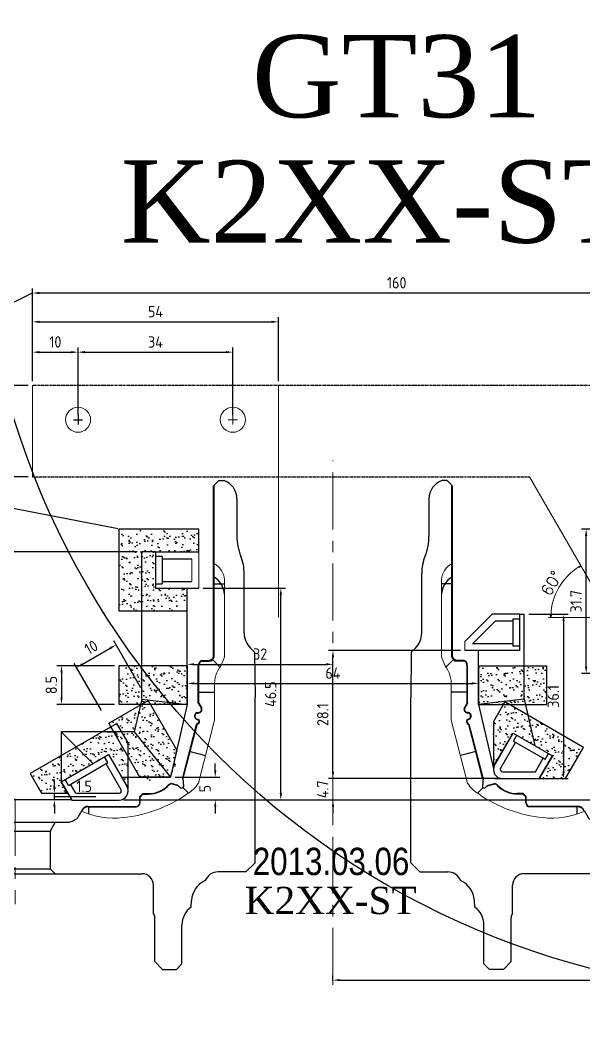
# Model space of a CAD drawing. Header units: inches. Extents: x 0 to 3212, y -602 to 1112.
# Drawn here: x 1001.7 to 1125.6, y 736.9 to 956.9 of the extents above; entities that cross this region are included whole.
import ezdxf
from ezdxf import colors
from ezdxf.entities.mleader import LeaderData, LeaderLine
from ezdxf.math import Vec2, Vec3

# ---------------------------------------------------------------- set-up
doc = ezdxf.new("R2010")
doc.units = ezdxf.units.IN
doc.linetypes.add('CENTER', pattern=[2, 1.25, -0.25, 0.25, -0.25])
doc.linetypes.add('PHANTOM2', pattern=[1.25, 0.625, -0.125, 0.125, -0.125, 0.125, -0.125])
doc.layers.add('03_Center', color=1, linetype='CENTER', lineweight=13)
for name, color, linetype in [('______', 7, 'Continuous'), ('도면 표제', 7, 'Continuous'), ('치수선', 3, 'Continuous')]:
    doc.layers.add(name, color=color, linetype=linetype)
doc.styles.add('ISOCP', font='isocp.shx')
doc.styles.add('ROMANS', font='ROMANS.shx')
doc.styles.get("Standard").update_dxf_attribs({"font": 'arial.ttf'})
doc.dimstyles.new('ILJINGLOBAL', dxfattribs={"dimtxt": 2.5, "dimasz": 1.5, "dimexe": 1, "dimexo": 1, "dimgap": 1, "dimtad": 1, "dimtoh": 1, "dimzin": 9, "dimdsep": 46, "dimtxsty": 'ISOCP', "dimcen": 0, "dimclrd": 1, "dimclre": 1, "dimclrt": 2, "dimazin": 2, "dimtm": 1e-09, "dimtfac": 1, "dimtofl": 0, "dimtmove": 1, "dimatfit": 3, "dimfxl": 1, "dimtolj": 1, "dimtzin": 0, "dimarcsym": 0})
doc.dimstyles.new('표준', dxfattribs={"dimtxt": 2.5, "dimasz": 0.5, "dimexe": 0.5, "dimexo": 0.5, "dimtad": 1, "dimdsep": 46, "dimtxsty": 'ROMANS', "dimblk": 'OPEN30', "dimcen": 1, "dimclrd": 1, "dimclre": 1, "dimclrt": 1, "dimadec": 0, "dimazin": 0, "dimtfac": 0.7, "dimtmove": 0, "dimatfit": 3, "dimldrblk": 'OPEN30', "dimfxl": 1, "dimtolj": 1, "dimlwd": 13, "dimlwe": 13, "dimarcsym": 0})
pattern_1 = [(37.5, (-1637.6514, 2970.7066), (-0.0800016, 2.4470662), [0, -1.9304, 0, -2.159, 0, -2.06375]), (7.5, (-1637.6514, 2970.7066), (2.2476164, 3.5841255), [0, -1.0414, 0, -1.7399, 0, -0.66675]), (327.5, (-1639.2135, 2970.7066), (3.9549619, 0.0071859), [0, -0.635, 0, -2.286, 0, -2.9845]), (317.5, (-1639.2135, 2970.7066), (3.8177823, 1.1146466), [0, -0.3175, 0, -1.4986, 0, -1.7145])]
pattern_2 = [(37.5, (617.508, 2870.7096), (-0.0800016, 2.4470662), [0, -1.9304, 0, -2.159, 0, -2.06375]), (7.5, (617.508, 2870.7096), (2.2476164, 3.5841255), [0, -1.0414, 0, -1.7399, 0, -0.66675]), (327.5, (615.946, 2870.7096), (3.9549619, 0.007186), [0, -0.635, 0, -2.286, 0, -2.9845]), (317.5, (615.946, 2870.7096), (3.817782, 1.1146466), [0, -0.3175, 0, -1.4986, 0, -1.7145])]

# ---------------------------------------------------------------- blocks, each defined once
blk = doc.blocks.new('WORK')
at = {"lineweight": -3}
for p, q in [((128.14, 190.51), (129.26, 191.63)), ((129.26, 191.63), (130.45, 191.63)), ((179.47, 191.63), (178.28, 191.63)), ((180.49, 190.61), (179.47, 191.63)), ((128.24, 173.55), (128.24, 190.61)), ((180.49, 173.75), (180.49, 190.61)), ((133.26, 187.63), (133.26, 179.43)), ((175.46, 187.63), (175.46, 179.43)), ((128.24, 152.95), (128.24, 173.55)), ((180.49, 152.95), (180.49, 173.75)), ((134.86, 158.17), (134.86, 171.2)), ((173.86, 158.17), (173.86, 171.2)), ((136.25, 154.81), (137.15, 153.92)), ((172.47, 154.81), (171.58, 153.92)), ((125.36, 152.05), (127.14, 152.05)), ((125.38, 151.95), (127.14, 151.95)), ((137.15, 153.92), (137.25, 144.01)), ((171.58, 153.92), (171.47, 144.01)), ((183.37, 152.05), (181.59, 152.05)), ((183.34, 151.95), (181.59, 151.95)), ((124.87, 150.77), (124.97, 151.34)), ((124.87, 142.81), (124.87, 150.77)), ((183.85, 150.77), (183.75, 151.34)), ((183.85, 142.81), (183.85, 150.77)), ((137.25, 107.68), (137.25, 144.01)), ((171.47, 107.68), (171.47, 144.01)), ((124.87, 142.81), (125.47, 141.76)), ((183.85, 142.81), (183.25, 141.76)), ((124.11, 139.76), (124.11, 140.08)), ((124.42, 139.3), (124.74, 139.17)), ((124.61, 140.58), (124.77, 140.58)), ((184.11, 140.58), (183.95, 140.58)), ((184.31, 139.3), (183.98, 139.17)), ((184.61, 139.76), (184.61, 140.08)), ((121.4, 126.04), (124.5, 138.03)), ((124.86, 138.31), (124.5, 138.03)), ((183.87, 138.31), (184.22, 138.03)), ((187.32, 126.04), (184.22, 138.03)), ((121.38, 126.35), (121.51, 124.45)), ((118.26, 124.68), (118.12, 124.54)), ((120.39, 124.58), (118.83, 125)), ((120.22, 124.73), (120.92, 124.12)), ((190.46, 124.68), (190.61, 124.54)), ((112.01, 122.18), (112.61, 122.78)), ((112.01, 120.88), (112.01, 122.18)), ((112.61, 122.78), (113.87, 122.78)), ((196.11, 122.78), (194.85, 122.78)), ((196.71, 122.18), (196.11, 122.78)), ((196.71, 120.88), (196.71, 122.18)), ((99.2, 119.18), (98.31, 117.63)), ((100.59, 119.98), (111.11, 119.98)), ((208.14, 119.98), (197.61, 119.98)), ((209.52, 119.18), (210.42, 117.63)), ((64.86, 114.58), (66.86, 116.58)), ((64.86, 106.58), (64.86, 114.58)), ((66.86, 116.58), (95.88, 116.58)), ((75.71, 116.58), (76.81, 114.67)), ((76.81, 114.67), (76.81, 106.38)), ((76.81, 114.67), (92.21, 114.67)), ((93.31, 116.58), (92.21, 114.67)), ((92.21, 114.67), (92.21, 106.38)), ((241.86, 116.58), (212.84, 116.58)), ((220.89, 115.58), (219.89, 116.58)), ((220.21, 116.26), (220.21, 105.9)), ((220.89, 115.58), (220.89, 106.58)), ((227.54, 115.58), (220.89, 115.58)), ((227.54, 115.58), (228.54, 116.58)), ((227.54, 115.58), (227.54, 106.58)), ((228.21, 116.26), (228.21, 105.9)), ((243.86, 114.58), (241.86, 116.58)), ((243.86, 106.58), (243.86, 114.58)), ((64.86, 106.78), (66.36, 105.28)), ((76.81, 106.38), (75.71, 105.28)), ((76.81, 106.38), (92.21, 106.38)), ((92.21, 106.38), (93.31, 105.28)), ((135.25, 105.68), (129.11, 105.68)), ((137.25, 107.68), (135.25, 105.68)), ((171.47, 107.68), (173.47, 105.68)), ((173.47, 105.68), (179.61, 105.68)), ((220.89, 106.58), (219.59, 105.28)), ((220.89, 106.58), (227.54, 106.58)), ((227.54, 106.58), (228.84, 105.28)), ((243.86, 106.78), (242.36, 105.28)), ((66.36, 105.28), (112.41, 105.28)), ((242.36, 105.28), (196.31, 105.28)), ((114.91, 96.49), (114.91, 102.78)), ((193.81, 96.49), (193.81, 102.78)), ((123.22, 97.98), (123.3, 99.44)), ((185.5, 97.98), (185.43, 99.44)), ((115.23, 85.98), (115.23, 95.66)), ((193.5, 85.98), (193.5, 95.66)), ((121.19, 85.48), (121.19, 94.09)), ((187.53, 85.48), (187.53, 94.09)), ((115.23, 85.98), (116.92, 84.28)), ((193.5, 85.98), (191.8, 84.28)), ((116.92, 84.28), (120, 84.28)), ((120, 84.28), (121.19, 85.48)), ((188.73, 84.28), (187.53, 85.48)), ((191.8, 84.28), (188.73, 84.28))]:
    blk.add_line(p, q, dxfattribs=at)
at = {"color": 2, "lineweight": -3}
for p, q in [((128.14, 173.55), (128.14, 190.51)), ((180.59, 173.55), (180.59, 190.51)), ((128.14, 152.95), (128.14, 173.55)), ((180.59, 152.95), (180.59, 173.55)), ((125.6, 152.15), (127.14, 152.15)), ((183.13, 152.15), (181.59, 152.15)), ((124.77, 150.78), (124.87, 151.36)), ((124.77, 142.78), (124.77, 150.78)), ((183.95, 150.78), (183.85, 151.36)), ((183.95, 142.78), (183.95, 150.78)), ((124.77, 142.78), (125.38, 141.71)), ((183.95, 142.78), (183.34, 141.71)), ((124.01, 139.76), (124.01, 140.08)), ((124.38, 139.21), (124.7, 139.07)), ((124.61, 140.68), (124.77, 140.68)), ((184.11, 140.68), (183.95, 140.68)), ((184.35, 139.21), (184.02, 139.07)), ((184.71, 139.76), (184.71, 140.08)), ((121.38, 126.35), (124.41, 138.09)), ((124.8, 138.39), (124.41, 138.09)), ((183.93, 138.39), (184.31, 138.09)), ((187.35, 126.35), (184.31, 138.09)), ((118.19, 124.75), (118.04, 124.61)), ((120.22, 124.73), (118.83, 125.1)), ((188.5, 124.73), (189.89, 125.1)), ((190.53, 124.75), (190.68, 124.61)), ((111.91, 122.22), (112.57, 122.88)), ((111.91, 120.88), (111.91, 122.22)), ((112.57, 122.88), (113.87, 122.88)), ((196.15, 122.88), (194.85, 122.88)), ((196.81, 122.22), (196.15, 122.88)), ((196.81, 120.88), (196.81, 122.22)), ((100.59, 120.08), (111.11, 120.08)), ((208.14, 120.08), (197.61, 120.08))]:
    blk.add_line(p, q, dxfattribs=at)
at = {"color": 3, "lineweight": -3}
for p, q in [((128.24, 168.95), (130.54, 168.95)), ((180.49, 168.95), (178.19, 168.95)), ((127.9, 152.3), (129.53, 150.67)), ((180.82, 152.3), (179.19, 150.67)), ((124.87, 145.15), (128.37, 145.15)), ((183.85, 145.15), (180.35, 145.15)), ((122.98, 132.15), (126.37, 131.27)), ((185.74, 132.15), (182.36, 131.27)), ((121.39, 124.19), (122.61, 122.97)), ((187.33, 124.19), (186.11, 122.97)), ((100.73, 118.4), (100.73, 119.98)), ((207.99, 118.4), (207.99, 119.98))]:
    blk.add_line(p, q, dxfattribs=at)
at = {"lineweight": -3, "ltscale": 10}
for p, q in [((187.35, 126.35), (187.21, 124.45)), ((188.5, 124.73), (187.81, 124.12)), ((188.33, 124.58), (189.89, 125))]:
    blk.add_line(p, q, dxfattribs=at)
at = {"color": 6, "lineweight": 5}
for points in [[(99.14, 119.06, 0.146416), (108.23, 117.63, 0.129234), (122.34, 122.81, 0.120346), (124.79, 125.16), (128.37, 139.01), (128.37, 146.51, -0.180757), (129.75, 150.97, 0.031388), (130.54, 152.95), (130.54, 169.91, 0.227089), (128.24, 173.45)], [(209.59, 119.06, -0.146416), (200.5, 117.63, -0.129234), (186.38, 122.81, -0.120346), (183.94, 125.16), (180.35, 139.01), (180.35, 146.51, 0.180757), (178.98, 150.97, -0.031388), (178.19, 152.95), (178.19, 169.91, -0.227089), (180.49, 173.45)]]:
    blk.add_lwpolyline(points, format="xyb", dxfattribs=at)
at = {"lineweight": -3}
for centre, radius, start, end in [((129.01, 187.63), 4.25, 0, 70.2501), ((179.71, 187.63), 4.25, 109.7499, 180), ((145.01, 179.43), 11.75, 180, 201.9516), ((163.71, 179.43), 11.75, 338.0484, 0), ((124.61, 171.2), 10.25, 0, 22.0281), ((184.11, 171.2), 10.25, 157.9719, 180), ((139.61, 158.17), 4.75, 180, 225), ((169.11, 158.17), 4.75, 315, 0), ((125.86, 151.18), 0.9, 121.6797, 170), ((127.06, 153.14), 1.1, 273.8318, 350.7156), ((127.06, 153.14), 1.2, 273.8318, 350.7156), ((181.67, 153.14), 1.2, 189.2844, 266.1682), ((181.67, 153.14), 1.1, 189.2844, 266.1682), ((182.87, 151.18), 0.9, 10, 58.3203), ((124.77, 141.38), 0.8, 270, 31.2566), ((183.95, 141.38), 0.8, 148.7434, 270), ((124.61, 140.08), 0.5, 90, 180), ((124.61, 139.76), 0.5, 180, 247), ((124.55, 138.71), 0.5, 308.5, 67), ((184.18, 138.71), 0.5, 113, 231.5), ((184.11, 140.08), 0.5, 0, 90), ((184.11, 139.76), 0.5, 293, 360), ((113.87, 128.78), 6, 270, 315), ((119.11, 123.83), 1.2, 103.5281, 135), ((121.11, 124.47), 0.4, 241.2425, 356.4629), ((187.61, 124.47), 0.4, 183.5371, 298.7575), ((189.61, 123.83), 1.2, 45, 76.4719), ((194.85, 128.78), 6, 225, 270), ((100.59, 118.38), 1.6, 90, 150), ((111.11, 120.88), 0.9, 270, 0), ((197.61, 120.88), 0.9, 180, 270), ((208.14, 118.38), 1.6, 30, 90), ((95.88, 119.58), 3, 270, 307.4378), ((97.53, 118.08), 0.9, 281.4963, 330), ((211.2, 118.08), 0.9, 210, 258.5037), ((212.84, 119.58), 3, 232.5622, 270), ((129.11, 102.68), 3, 89.9996, 158.695), ((179.61, 102.68), 3, 21.305, 90.0004), ((112.41, 102.78), 2.5, 0, 90), ((128.29, 99.17), 5, 113.2446, 177), ((180.43, 99.17), 5, 3, 66.7554), ((196.31, 102.78), 2.5, 90, 180), ((125.94, 94.08), 4.75, 124.9537, 180.056), ((182.78, 94.08), 4.75, 359.944, 55.0463), ((113.98, 95.66), 1.25, 0, 41.5826), ((194.75, 95.66), 1.25, 138.4174, 180)]:
    blk.add_arc(centre, radius, start, end, dxfattribs=at)
at = {"color": 1, "ltscale": 0.2}
for centre, start, end in [((125.75, 166.34), 3.7712, 58.7521), ((182.98, 166.34), 121.2479, 176.2288)]:
    blk.add_arc(centre, 4.8, start, end, dxfattribs=at)
at = {"color": 2, "lineweight": -3}
for centre, radius, start, end in [((125.86, 151.18), 1, 105.0063, 170), ((126.94, 153.43), 1.29, 278.388, 338.2217), ((181.79, 153.43), 1.29, 201.7783, 261.612), ((182.87, 151.18), 1, 10, 74.9937), ((124.77, 141.38), 0.7, 270, 31.2566), ((183.95, 141.38), 0.7, 148.7434, 270), ((124.61, 140.08), 0.6, 90, 180), ((124.61, 139.76), 0.6, 180, 247), ((124.55, 138.71), 0.4, 308.5, 67), ((184.18, 138.71), 0.4, 113, 231.5), ((184.11, 140.08), 0.6, 0, 90), ((184.11, 139.76), 0.6, 293, 360), ((113.87, 128.78), 5.9, 270, 315), ((119.11, 123.83), 1.3, 102.3853, 135), ((189.61, 123.83), 1.3, 45, 77.6147), ((194.85, 128.78), 5.9, 225, 270), ((100.5, 118.72), 1.36, 86.1822, 157.9977), ((111.11, 120.88), 0.8, 270, 0), ((197.61, 120.88), 0.8, 180, 270), ((208.23, 118.72), 1.36, 22.0023, 93.8178)]:
    blk.add_arc(centre, radius, start, end, dxfattribs=at)
at = {"layer": '03_Center', "color": 1, "ltscale": 10}
blk.add_line((154.36, 80.92), (154.36, 196.04), dxfattribs=at)
at = {"layer": '03_Center', "ltscale": 10}
for p, q in [((84.51, 121.7), (84.51, 98.57)), ((224.21, 121.58), (224.21, 100.58))]:
    blk.add_line(p, q, dxfattribs=at)
blk = doc.blocks.new('*D1240')
at = {"color": 1, "lineweight": -2, "transparency": 16777216}
for p, q in [((1027.41, 840.14), (996.42, 840.14)), ((997.42, 838.64), (997.42, 787.14)), ((1012.81, 785.64), (996.42, 785.64))]:
    blk.add_line(p, q, dxfattribs=at)
at = {"color": 1, "transparency": 16777216}
for points in [[(997.17, 838.64), (997.67, 838.64), (997.42, 840.14)], [(997.17, 787.14), (997.67, 787.14), (997.42, 785.64)]]:
    blk.add_solid(points, dxfattribs=at)
at = {"layer": 'Defpoints', "color": 0, "transparency": 16777216}
for p in [(1028.41, 840.14), (997.42, 785.64), (1013.81, 785.64)]:
    blk.add_point(p, dxfattribs=at)
at = {"color": 2, "transparency": 16777216, "insert": (995.17, 812.89), "char_height": 2.5, "attachment_point": 5, "rotation": 90, "style": 'ISOCP'}
blk.add_mtext('\\A1;54.5', dxfattribs=at)
blk = doc.blocks.new('*D1241')
at = {"color": 1, "lineweight": -2, "transparency": 16777216}
for p, q in [((1113.41, 826.44), (1122.07, 826.44)), ((1121.07, 824.94), (1121.07, 791.84)), ((1116.74, 790.34), (1122.07, 790.34))]:
    blk.add_line(p, q, dxfattribs=at)
at = {"color": 1, "transparency": 16777216}
for points in [[(1120.82, 824.94), (1121.32, 824.94), (1121.07, 826.44)], [(1120.82, 791.84), (1121.32, 791.84), (1121.07, 790.34)]]:
    blk.add_solid(points, dxfattribs=at)
at = {"layer": 'Defpoints', "color": 0, "transparency": 16777216}
for p in [(1112.41, 826.44), (1115.74, 790.34), (1121.07, 790.34)]:
    blk.add_point(p, dxfattribs=at)
at = {"color": 2, "transparency": 16777216, "insert": (1118.82, 808.39), "char_height": 2.5, "attachment_point": 5, "rotation": 90, "style": 'ISOCP'}
blk.add_mtext('\\A1;36.1', dxfattribs=at)
blk = doc.blocks.new('*D1242')
at = {"color": 1, "lineweight": -2, "transparency": 16777216}
for p, q in [((1044.55, 792.14), (1044.55, 793.64)), ((1035.71, 790.64), (1045.55, 790.64)), ((1024.61, 785.64), (1045.55, 785.64)), ((1044.55, 784.14), (1044.55, 782.64))]:
    blk.add_line(p, q, dxfattribs=at)
at = {"color": 1, "transparency": 16777216}
for points in [[(1044.3, 792.14), (1044.8, 792.14), (1044.55, 790.64)], [(1044.3, 784.14), (1044.8, 784.14), (1044.55, 785.64)]]:
    blk.add_solid(points, dxfattribs=at)
at = {"layer": 'Defpoints', "color": 0, "transparency": 16777216}
for p in [(1034.71, 790.64), (1044.55, 790.64), (1023.61, 785.64)]:
    blk.add_point(p, dxfattribs=at)
at = {"color": 2, "transparency": 16777216, "insert": (1042.3, 788.14), "char_height": 2.5, "attachment_point": 5, "rotation": 90, "style": 'ISOCP'}
blk.add_mtext('\\A1;5', dxfattribs=at)
blk = doc.blocks.new('*D1243')
at = {"color": 1, "lineweight": -2, "ltscale": 0.2, "transparency": 16777216}
for p, q in [((1015.38, 815.47), (1021.44, 818.97)), ((1028.18, 810.29), (1022.24, 820.58)), ((1019.52, 805.29), (1013.58, 815.58))]:
    blk.add_line(p, q, dxfattribs=at)
at = {"color": 1, "ltscale": 0.2, "transparency": 16777216}
for points in [[(1021.32, 819.19), (1021.57, 818.75), (1022.74, 819.72)], [(1015.25, 815.69), (1015.5, 815.25), (1014.08, 814.72)]]:
    blk.add_solid(points, dxfattribs=at)
at = {"layer": 'Defpoints', "color": 0, "ltscale": 0.2, "transparency": 16777216}
for p in [(1022.74, 819.72), (1028.68, 809.43), (1020.02, 804.43)]:
    blk.add_point(p, dxfattribs=at)
at = {"color": 2, "ltscale": 0.2, "transparency": 16777216, "insert": (1017.29, 819.17), "char_height": 2.5, "attachment_point": 5, "rotation": 30, "style": 'ISOCP'}
blk.add_mtext('\\A1;10', dxfattribs=at)
blk = doc.blocks.new('*D1244')
at = {"color": 1, "lineweight": -2, "ltscale": 0.2, "transparency": 16777216}
for p, q in [((1070.41, 791.84), (1070.41, 793.34)), ((1106.66, 790.34), (1069.41, 790.34)), ((1024.61, 785.64), (1071.41, 785.64)), ((1070.41, 784.14), (1070.41, 782.64))]:
    blk.add_line(p, q, dxfattribs=at)
at = {"color": 1, "ltscale": 0.2, "transparency": 16777216}
for points in [[(1070.16, 791.84), (1070.66, 791.84), (1070.41, 790.34)], [(1070.16, 784.14), (1070.66, 784.14), (1070.41, 785.64)]]:
    blk.add_solid(points, dxfattribs=at)
at = {"layer": 'Defpoints', "color": 0, "ltscale": 0.2, "transparency": 16777216}
for p in [(1070.41, 790.34), (1107.66, 790.34), (1023.61, 785.64)]:
    blk.add_point(p, dxfattribs=at)
at = {"color": 2, "ltscale": 0.2, "transparency": 16777216, "insert": (1068.16, 787.99), "char_height": 2.5, "attachment_point": 5, "rotation": 90, "style": 'ISOCP'}
blk.add_mtext('\\A1;4.7', dxfattribs=at)
blk = doc.blocks.new('*D1255')
at = {"color": 1, "lineweight": -2, "ltscale": 0.2, "transparency": 16777216}
for p, q in [((1041.91, 832.14), (1059.95, 832.14)), ((1058.95, 787.14), (1058.95, 830.64)), ((1024.41, 785.64), (1059.95, 785.64))]:
    blk.add_line(p, q, dxfattribs=at)
at = {"color": 1, "ltscale": 0.2, "transparency": 16777216}
for points in [[(1058.7, 830.64), (1059.2, 830.64), (1058.95, 832.14)], [(1058.7, 787.14), (1059.2, 787.14), (1058.95, 785.64)]]:
    blk.add_solid(points, dxfattribs=at)
at = {"layer": 'Defpoints', "color": 0, "ltscale": 0.2, "transparency": 16777216}
for p in [(1040.91, 832.14), (1058.95, 832.14), (1023.41, 785.64)]:
    blk.add_point(p, dxfattribs=at)
at = {"color": 2, "ltscale": 0.2, "transparency": 16777216, "insert": (1056.7, 808.89), "char_height": 2.5, "attachment_point": 5, "rotation": 90, "style": 'ISOCP'}
blk.add_mtext('\\A1;46.5', dxfattribs=at)
blk = doc.blocks.new('*D1256')
at = {"color": 1, "lineweight": -2, "ltscale": 0.2, "transparency": 16777216}
for p, q in [((1098.41, 818.44), (1069.41, 818.44)), ((1070.41, 791.84), (1070.41, 816.94)), ((1106.66, 790.34), (1069.41, 790.34))]:
    blk.add_line(p, q, dxfattribs=at)
at = {"color": 1, "ltscale": 0.2, "transparency": 16777216}
for points in [[(1070.16, 816.94), (1070.66, 816.94), (1070.41, 818.44)], [(1070.16, 791.84), (1070.66, 791.84), (1070.41, 790.34)]]:
    blk.add_solid(points, dxfattribs=at)
at = {"layer": 'Defpoints', "color": 0, "ltscale": 0.2, "transparency": 16777216}
for p in [(1070.41, 818.44), (1099.41, 818.44), (1107.66, 790.34)]:
    blk.add_point(p, dxfattribs=at)
at = {"color": 2, "ltscale": 0.2, "transparency": 16777216, "insert": (1068.16, 804.39), "char_height": 2.5, "attachment_point": 5, "rotation": 90, "style": 'ISOCP'}
blk.add_mtext('\\A1;28.1', dxfattribs=at)
blk = doc.blocks.new('*D1257')
at = {"color": 1, "lineweight": -2, "ltscale": 0.2, "transparency": 16777216}
for p, q in [((1201.41, 802.64), (1208.76, 802.64)), ((1207.76, 801.14), (1207.76, 787.14)), ((1093.41, 785.64), (1208.76, 785.64))]:
    blk.add_line(p, q, dxfattribs=at)
at = {"color": 1, "ltscale": 0.2, "transparency": 16777216}
for points in [[(1207.51, 801.14), (1208.01, 801.14), (1207.76, 802.64)], [(1207.51, 787.14), (1208.01, 787.14), (1207.76, 785.64)]]:
    blk.add_solid(points, dxfattribs=at)
at = {"layer": 'Defpoints', "color": 0, "ltscale": 0.2, "transparency": 16777216}
for p in [(1200.41, 802.64), (1092.41, 785.64), (1207.76, 785.64)]:
    blk.add_point(p, dxfattribs=at)
at = {"color": 2, "ltscale": 0.2, "transparency": 16777216, "insert": (1205.51, 794.14), "char_height": 2.5, "attachment_point": 5, "rotation": 90, "style": 'ISOCP'}
blk.add_mtext('\\A1;17', dxfattribs=at)
blk = doc.blocks.new('*D1245')
at = {"color": 1, "lineweight": -2, "ltscale": 0.2, "transparency": 16777216}
for p, q in [((1204.61, 925.64), (1216.92, 925.64)), ((1215.92, 924.14), (1215.92, 787.14)), ((1046.61, 785.64), (1216.92, 785.64))]:
    blk.add_line(p, q, dxfattribs=at)
at = {"color": 1, "ltscale": 0.2, "transparency": 16777216}
for points in [[(1215.67, 924.14), (1216.17, 924.14), (1215.92, 925.64)], [(1215.67, 787.14), (1216.17, 787.14), (1215.92, 785.64)]]:
    blk.add_solid(points, dxfattribs=at)
at = {"layer": 'Defpoints', "color": 0, "ltscale": 0.2, "transparency": 16777216}
for p in [(1203.61, 925.64), (1045.61, 785.64), (1215.92, 785.64)]:
    blk.add_point(p, dxfattribs=at)
at = {"color": 2, "ltscale": 0.2, "transparency": 16777216, "insert": (1213.67, 855.64), "char_height": 2.5, "attachment_point": 5, "rotation": 90, "style": 'ISOCP'}
blk.add_mtext('\\A1;140', dxfattribs=at)
blk = doc.blocks.new('*D1260')
at = {"color": 1, "lineweight": -2, "ltscale": 0.2, "transparency": 16777216}
for p, q in [((1009.2, 788.64), (1009.2, 790.14)), ((1007.38, 787.14), (1010.2, 787.14)), ((1012.02, 785.64), (1008.2, 785.64)), ((1009.2, 785.64), (1009.2, 787.14)), ((1009.2, 786.39), (1013.2, 786.39)), ((1013.2, 786.39), (1018.3, 786.39)), ((1009.2, 784.14), (1009.2, 782.64))]:
    blk.add_line(p, q, dxfattribs=at)
at = {"color": 1, "ltscale": 0.2, "transparency": 16777216}
for points in [[(1008.95, 788.64), (1009.45, 788.64), (1009.2, 787.14)], [(1008.95, 784.14), (1009.45, 784.14), (1009.2, 785.64)]]:
    blk.add_solid(points, dxfattribs=at)
at = {"layer": 'Defpoints', "color": 0, "ltscale": 0.2, "transparency": 16777216}
for p in [(1006.38, 787.14), (1009.2, 787.14), (1013.02, 785.64)]:
    blk.add_point(p, dxfattribs=at)
at = {"color": 2, "ltscale": 0.2, "transparency": 16777216, "insert": (1015.75, 788.64), "char_height": 2.5, "attachment_point": 5, "style": 'ISOCP'}
blk.add_mtext('\\A1;1.5', dxfattribs=at)
blk = doc.blocks.new('*D1265')
at = {"color": 1, "lineweight": -2, "ltscale": 0.2, "transparency": 16777216}
for p, q in [((1038.41, 807.64), (1038.41, 812.25)), ((1102.41, 807.64), (1102.41, 812.25)), ((1039.91, 811.25), (1100.91, 811.25))]:
    blk.add_line(p, q, dxfattribs=at)
at = {"color": 1, "ltscale": 0.2, "transparency": 16777216}
for points in [[(1039.91, 811.5), (1039.91, 811), (1038.41, 811.25)], [(1100.91, 811.5), (1100.91, 811), (1102.41, 811.25)]]:
    blk.add_solid(points, dxfattribs=at)
at = {"layer": 'Defpoints', "color": 0, "ltscale": 0.2, "transparency": 16777216}
for p in [(1102.41, 811.25), (1038.41, 806.64), (1102.41, 806.64)]:
    blk.add_point(p, dxfattribs=at)
at = {"color": 2, "ltscale": 0.2, "transparency": 16777216, "insert": (1070.41, 813.5), "char_height": 2.5, "attachment_point": 5, "style": 'ISOCP'}
blk.add_mtext('\\A1;64', dxfattribs=at)
blk = doc.blocks.new('*D1248')
at = {"color": 1, "lineweight": -2, "ltscale": 0.2, "transparency": 16777216}
for p, q in [((1038.41, 813.25), (1038.41, 816.43)), ((1070.41, 813.25), (1070.41, 816.43)), ((1039.91, 815.43), (1068.91, 815.43))]:
    blk.add_line(p, q, dxfattribs=at)
at = {"color": 1, "ltscale": 0.2, "transparency": 16777216}
for points in [[(1039.91, 815.68), (1039.91, 815.18), (1038.41, 815.43)], [(1068.91, 815.68), (1068.91, 815.18), (1070.41, 815.43)]]:
    blk.add_solid(points, dxfattribs=at)
at = {"layer": 'Defpoints', "color": 0, "ltscale": 0.2, "transparency": 16777216}
for p in [(1070.41, 815.43), (1038.41, 812.25), (1070.41, 812.25)]:
    blk.add_point(p, dxfattribs=at)
at = {"color": 2, "ltscale": 0.2, "transparency": 16777216, "insert": (1054.41, 817.68), "char_height": 2.5, "attachment_point": 5, "style": 'ISOCP'}
blk.add_mtext('\\A1;32', dxfattribs=at)
blk = doc.blocks.new('*D1266')
at = {"color": 1, "lineweight": -2, "ltscale": 0.2, "transparency": 16777216}
for p, q in [((1200.41, 801.64), (1200.41, 745.08)), ((1070.41, 746.08), (1070.41, 747.08)), ((1071.91, 746.08), (1198.91, 746.08))]:
    blk.add_line(p, q, dxfattribs=at)
at = {"color": 1, "ltscale": 0.2, "transparency": 16777216}
for points in [[(1071.91, 746.33), (1071.91, 745.83), (1070.41, 746.08)], [(1198.91, 746.33), (1198.91, 745.83), (1200.41, 746.08)]]:
    blk.add_solid(points, dxfattribs=at)
at = {"layer": 'Defpoints', "color": 0, "ltscale": 0.2, "transparency": 16777216}
for p in [(1200.41, 802.64), (1200.41, 746.08), (1070.41, 745.08)]:
    blk.add_point(p, dxfattribs=at)
at = {"color": 2, "ltscale": 0.2, "transparency": 16777216, "insert": (1135.41, 748.33), "char_height": 2.5, "attachment_point": 5, "style": 'ISOCP'}
blk.add_mtext('\\A1;130', dxfattribs=at)
blk = doc.blocks.new('_Open30')
at = {"color": 0, "lineweight": -2}
for p, q in [((-1, 0.27), (0, 0)), ((0, 0), (-1, -0.27)), ((0, 0), (-1, 0))]:
    blk.add_line(p, q, dxfattribs=at)
blk = doc.blocks.new('*D1249')
at = {"layer": '______', "color": 1, "lineweight": 13, "transparency": 16777216}
blk.add_line((1130.91, 825.72), (1117.77, 825.72), dxfattribs=at)
blk.add_arc((1131.41, 825.72), 13.14, 122.181, 177.819, dxfattribs=at)
at = {"layer": 'Defpoints', "color": 0, "transparency": 16777216}
for p in [(1112.64, 858.22), (1121.35, 834.16), (1131.41, 825.72), (1131.41, 825.72), (1159.41, 825.72)]:
    blk.add_point(p, dxfattribs=at)
at = {"layer": '______', "color": 1, "lineweight": 13, "transparency": 16777216, "xscale": 0.5, "yscale": 0.5, "zscale": 0.5}
for p, rotation in [((1124.84, 837.09), 31.09048063129121), ((1118.27, 825.72), 268.9095193687102)]:
    blk.add_blockref('_Open30', p, dxfattribs=dict(at, rotation=rotation))
at = {"layer": '______', "color": 1, "lineweight": 5, "transparency": 16777216, "insert": (1118.41, 833.22), "char_height": 2.5, "attachment_point": 5, "rotation": 60, "style": 'ROMANS'}
blk.add_mtext('\\A1;60°', dxfattribs=at)
blk = doc.blocks.new('*D1269')
at = {"color": 1, "lineweight": -2, "ltscale": 0.2, "transparency": 16777216}
for p, q in [((1135.41, 845.14), (1125.04, 845.14)), ((1126.04, 814.94), (1126.04, 843.64)), ((1135.41, 813.44), (1125.04, 813.44))]:
    blk.add_line(p, q, dxfattribs=at)
at = {"color": 1, "ltscale": 0.2, "transparency": 16777216}
for points in [[(1125.79, 843.64), (1126.29, 843.64), (1126.04, 845.14)], [(1125.79, 814.94), (1126.29, 814.94), (1126.04, 813.44)]]:
    blk.add_solid(points, dxfattribs=at)
at = {"layer": 'Defpoints', "color": 0, "ltscale": 0.2, "transparency": 16777216}
for p in [(1126.04, 845.14), (1136.41, 845.14), (1136.41, 813.44)]:
    blk.add_point(p, dxfattribs=at)
at = {"color": 2, "ltscale": 0.2, "transparency": 16777216, "insert": (1123.79, 829.29), "char_height": 2.5, "attachment_point": 5, "rotation": 90, "style": 'ISOCP'}
blk.add_mtext('\\A1;31.7', dxfattribs=at)
blk = doc.blocks.new('*D1272')
at = {"color": 1, "lineweight": -2, "ltscale": 0.2, "transparency": 16777216}
for p, q in [((1003.41, 876.64), (988.25, 876.64)), ((989.25, 875.14), (989.25, 858.14)), ((1003.41, 856.64), (988.25, 856.64))]:
    blk.add_line(p, q, dxfattribs=at)
at = {"color": 1, "ltscale": 0.2, "transparency": 16777216}
for points in [[(989, 875.14), (989.5, 875.14), (989.25, 876.64)], [(989, 858.14), (989.5, 858.14), (989.25, 856.64)]]:
    blk.add_solid(points, dxfattribs=at)
at = {"layer": 'Defpoints', "color": 0, "ltscale": 0.2, "transparency": 16777216}
for p in [(1004.41, 876.64), (989.25, 856.64), (1004.41, 856.64)]:
    blk.add_point(p, dxfattribs=at)
at = {"color": 2, "ltscale": 0.2, "transparency": 16777216, "insert": (987, 866.64), "char_height": 2.5, "attachment_point": 5, "rotation": 90, "style": 'ISOCP'}
blk.add_mtext('\\A1;20', dxfattribs=at)
blk = doc.blocks.new('*D1274')
at = {"color": 1, "lineweight": -2, "ltscale": 0.2, "transparency": 16777216}
for p, q in [((1004.41, 877.64), (1004.41, 891.65)), ((1058.41, 877.64), (1058.41, 891.65)), ((1005.91, 890.65), (1056.91, 890.65))]:
    blk.add_line(p, q, dxfattribs=at)
at = {"color": 1, "ltscale": 0.2, "transparency": 16777216}
for points in [[(1005.91, 890.9), (1005.91, 890.4), (1004.41, 890.65)], [(1056.91, 890.9), (1056.91, 890.4), (1058.41, 890.65)]]:
    blk.add_solid(points, dxfattribs=at)
at = {"layer": 'Defpoints', "color": 0, "ltscale": 0.2, "transparency": 16777216}
for p in [(1058.41, 890.65), (1004.41, 876.64), (1058.41, 876.64)]:
    blk.add_point(p, dxfattribs=at)
at = {"color": 2, "ltscale": 0.2, "transparency": 16777216, "insert": (1031.41, 892.9), "char_height": 2.5, "attachment_point": 5, "style": 'ISOCP'}
blk.add_mtext('\\A1;54', dxfattribs=at)
blk = doc.blocks.new('*D1275')
at = {"color": 1, "lineweight": -2, "ltscale": 0.2, "transparency": 16777216}
for p, q in [((1004.41, 877.64), (1004.41, 884.99)), ((1014.41, 870.14), (1014.41, 884.99)), ((1005.91, 883.99), (1012.91, 883.99))]:
    blk.add_line(p, q, dxfattribs=at)
at = {"color": 1, "ltscale": 0.2, "transparency": 16777216}
for points in [[(1005.91, 884.24), (1005.91, 883.74), (1004.41, 883.99)], [(1012.91, 884.24), (1012.91, 883.74), (1014.41, 883.99)]]:
    blk.add_solid(points, dxfattribs=at)
at = {"layer": 'Defpoints', "color": 0, "ltscale": 0.2, "transparency": 16777216}
for p in [(1014.41, 883.99), (1004.41, 876.64), (1014.41, 869.14)]:
    blk.add_point(p, dxfattribs=at)
at = {"color": 2, "ltscale": 0.2, "transparency": 16777216, "insert": (1009.41, 886.24), "char_height": 2.5, "attachment_point": 5, "style": 'ISOCP'}
blk.add_mtext('\\A1;10', dxfattribs=at)
blk = doc.blocks.new('*D1276')
at = {"color": 1, "lineweight": -2, "ltscale": 0.2, "transparency": 16777216}
for p, q in [((1014.41, 870.14), (1014.41, 884.99)), ((1048.41, 870.14), (1048.41, 884.99)), ((1015.91, 883.99), (1046.91, 883.99))]:
    blk.add_line(p, q, dxfattribs=at)
at = {"color": 1, "ltscale": 0.2, "transparency": 16777216}
for points in [[(1015.91, 884.24), (1015.91, 883.74), (1014.41, 883.99)], [(1046.91, 884.24), (1046.91, 883.74), (1048.41, 883.99)]]:
    blk.add_solid(points, dxfattribs=at)
at = {"layer": 'Defpoints', "color": 0, "ltscale": 0.2, "transparency": 16777216}
for p in [(1048.41, 883.99), (1014.41, 869.14), (1048.41, 869.14)]:
    blk.add_point(p, dxfattribs=at)
at = {"color": 2, "ltscale": 0.2, "transparency": 16777216, "insert": (1031.41, 886.24), "char_height": 2.5, "attachment_point": 5, "style": 'ISOCP'}
blk.add_mtext('\\A1;34', dxfattribs=at)
blk = doc.blocks.new('*D1277')
at = {"color": 1, "lineweight": -2, "ltscale": 0.2, "transparency": 16777216}
for p, q in [((1004.41, 877.64), (1004.41, 897.98)), ((1164.41, 877.64), (1164.41, 897.98)), ((1162.91, 896.98), (1005.91, 896.98))]:
    blk.add_line(p, q, dxfattribs=at)
at = {"color": 1, "ltscale": 0.2, "transparency": 16777216}
for points in [[(1005.91, 897.23), (1005.91, 896.73), (1004.41, 896.98)], [(1162.91, 897.23), (1162.91, 896.73), (1164.41, 896.98)]]:
    blk.add_solid(points, dxfattribs=at)
at = {"layer": 'Defpoints', "color": 0, "ltscale": 0.2, "transparency": 16777216}
for p in [(1004.41, 896.98), (1004.41, 876.64), (1164.41, 876.64)]:
    blk.add_point(p, dxfattribs=at)
at = {"color": 2, "ltscale": 0.2, "transparency": 16777216, "insert": (1084.41, 899.23), "char_height": 2.5, "attachment_point": 5, "style": 'ISOCP'}
blk.add_mtext('\\A1;160', dxfattribs=at)
blk = doc.blocks.new('*D1278')
at = {"color": 1, "lineweight": -2, "ltscale": 0.2, "transparency": 16777216}
for p, q in [((1022.41, 815.14), (1009.77, 815.14)), ((1010.77, 813.64), (1010.77, 808.14)), ((1022.41, 806.64), (1009.77, 806.64))]:
    blk.add_line(p, q, dxfattribs=at)
at = {"color": 1, "ltscale": 0.2, "transparency": 16777216}
for points in [[(1010.52, 813.64), (1011.02, 813.64), (1010.77, 815.14)], [(1010.52, 808.14), (1011.02, 808.14), (1010.77, 806.64)]]:
    blk.add_solid(points, dxfattribs=at)
at = {"layer": 'Defpoints', "color": 0, "ltscale": 0.2, "transparency": 16777216}
for p in [(1023.41, 815.14), (1010.77, 806.64), (1023.41, 806.64)]:
    blk.add_point(p, dxfattribs=at)
at = {"color": 2, "ltscale": 0.2, "transparency": 16777216, "insert": (1008.52, 810.89), "char_height": 2.5, "attachment_point": 5, "rotation": 90, "style": 'ISOCP'}
blk.add_mtext('\\A1;8.5', dxfattribs=at)

msp = doc.modelspace()

# ---------------------------------------------------------------- hatches: boundary and pattern name
h = msp.add_hatch()
h.set_pattern_fill('AR-SAND', color=6, scale=0.05)
h.set_pattern_definition(pattern_1)
h.paths.add_polyline_path([(1038.4086, 832.1389), (1031.4086, 832.1389), (1031.4086, 840.1389), (1028.4086, 840.1389), (1028.4086, 827.1389), (1038.4086, 827.1389)], flags=17)
h.paths.add_polyline_path([(1028.4086, 840.1389), (1031.4086, 840.1389), (1040.9086, 840.1389), (1040.9086, 845.1389), (1023.4086, 845.1389), (1023.4086, 827.1389), (1028.4086, 827.1389)])
h = msp.add_hatch()
h.set_pattern_fill('AR-SAND', color=6, scale=0.05)
h.set_pattern_definition(pattern_1)
h.paths.add_polyline_path([(1028.4086, 815.1389), (1023.4086, 815.1389), (1023.4086, 806.6389), (1028.1455, 806.6389), (1028.4086, 807.7782)])
h.paths.add_polyline_path([(1038.4086, 815.1389), (1028.4086, 815.1389), (1028.4086, 807.7782), (1038.4086, 806.6389)])
h.paths.add_polyline_path([(1028.4086, 807.7782), (1028.1455, 806.6389), (1028.3483, 806.6389), (1029.806, 807.4805), (1030.2919, 806.6389), (1038.4086, 806.6389)])
h.paths.add_polyline_path([(1029.806, 807.4805), (1028.3483, 806.6389), (1030.2919, 806.6389)], flags=17)
h = msp.add_hatch()
h.set_pattern_fill('AR-SAND', color=6, scale=0.05)
h.set_pattern_definition(pattern_1)
h.paths.add_polyline_path([(1112.4086, 815.1389), (1117.4086, 815.1389), (1117.4086, 806.6389), (1112.6716, 806.6389), (1112.4086, 807.7782)])
h.paths.add_polyline_path([(1102.4086, 815.1389), (1112.4086, 815.1389), (1112.4086, 807.7782), (1102.4086, 806.6389)])
h.paths.add_polyline_path([(1112.4086, 807.7782), (1112.6716, 806.6389), (1112.4688, 806.6389), (1111.0111, 807.4805), (1110.5252, 806.6389), (1102.4086, 806.6389)])
h.paths.add_polyline_path([(1111.0111, 807.4805), (1112.4688, 806.6389), (1110.5252, 806.6389)], flags=17)
h = msp.add_hatch()
h.set_pattern_fill('AR-SAND', color=6, scale=0.05)
h.set_pattern_definition(pattern_2)
h.paths.add_polyline_path([(1021.1458, 802.4805), (1029.806, 807.4805), (1037.1624, 794.7388), (1034.7147, 790.6389), (1028.5599, 789.6389)])
h = msp.add_hatch()
h.set_pattern_fill('AR-SAND', color=6, scale=0.05)
h.set_pattern_definition(pattern_2)
h.paths.add_polyline_path([(1105.6605, 792.8748), (1109.972, 800.3425), (1118.6323, 795.3425), (1115.7434, 790.3389), (1121.518, 790.3407), (1125.4624, 797.1726), (1108.1419, 807.1726), (1105.6605, 802.8748)])
h = msp.add_hatch()
h.set_pattern_fill('AR-SAND', color=6, scale=0.05)
h.set_pattern_definition(pattern_2)
h.paths.add_polyline_path([(1006.3767, 787.1389), (1012.1502, 787.1389), (1010.7069, 789.6389), (1021.0992, 795.6389), (1025.4086, 788.1748), (1025.4086, 798.1748), (1022.9293, 802.469), (1003.8767, 791.469)])

# ---------------------------------------------------------------- linework, layer by layer
at = {"color": 0}
msp.add_line((196.821, 500.9043), (1004.4086, 896.9829), dxfattribs=at)
at = {"color": 6}
for p, q in [((1023.4086, 827.1389), (1023.4086, 845.1389)), ((1040.9086, 845.1389), (1023.4086, 845.1389)), ((1040.9086, 840.1389), (1040.9086, 845.1389)), ((1038.4086, 827.1389), (1023.4086, 827.1389)), ((1023.4086, 806.6389), (1023.4086, 815.1389)), ((1038.4086, 815.1389), (1023.4086, 815.1389)), ((1038.4086, 815.1389), (1038.4086, 806.6389)), ((1102.4086, 815.1389), (1117.4086, 815.1389)), ((1102.4086, 815.1389), (1102.4086, 806.6389)), ((1117.4086, 806.6389), (1117.4086, 815.1389)), ((1021.1458, 802.4805), (1029.806, 807.4805)), ((1038.4086, 806.6389), (1023.4086, 806.6389)), ((1029.806, 807.4805), (1036.09, 796.5962)), ((1102.4086, 806.6389), (1117.4086, 806.6389)), ((1027.9825, 790.6389), (1021.1458, 802.4805)), ((1036.09, 796.5962), (1034.7147, 790.6389)), ((1034.7147, 790.6389), (1027.9825, 790.6389))]:
    msp.add_line(p, q, dxfattribs=at)
for p, q in [((1031.4086, 840.1389), (1028.4086, 840.1389)), ((1028.4086, 807.7782), (1028.4086, 840.1389)), ((1038.4086, 806.6389), (1038.4086, 832.1389)), ((1112.4086, 807.7782), (1112.4086, 826.4389)), ((1102.4086, 806.6389), (1102.4086, 818.4389)), ((1026.7603, 800.6389), (1010.7069, 800.6389)), ((1010.7069, 800.6389), (1010.7069, 789.6389)), ((1020.7609, 800.6389), (1022.5399, 800.6389)), ((1105.9285, 793.3389), (1109.972, 800.3425)), ((1110.088, 798.5434), (1110.838, 799.8425)), ((1107.2275, 792.5889), (1110.521, 798.2934)), ((1020.9831, 793.8399), (1020.2331, 795.1389)), ((1114.8774, 791.8389), (1116.5832, 794.7934)), ((1115.7434, 790.3389), (1118.6323, 795.3425)), ((1117.0162, 794.5434), (1117.7662, 795.8425)), ((1012.3229, 788.8399), (1020.9831, 793.8399)), ((1023.8416, 787.8889), (1020.5501, 793.5899)), ((1012.3229, 788.8399), (1011.5729, 790.1389)), ((1023.9859, 790.6389), (1034.7147, 790.6389)), ((1105.9285, 790.3389), (1115.7434, 790.3389)), ((1107.6605, 791.8389), (1114.8774, 791.8389)), ((1013.8823, 787.1389), (1012.7559, 789.0899)), ((1013.0163, 785.6389), (1023.4086, 785.6389)), ((1013.8823, 787.1389), (1023.4086, 787.1389))]:
    msp.add_line(p, q)
at = {"lineweight": 13, "ltscale": 0.5}
for p, q in [((1038.9086, 840.1389), (1039.9086, 840.1389)), ((1039.4086, 833.6389), (1039.4086, 838.6389)), ((1040.9086, 832.1389), (1040.9086, 840.1389)), ((1099.4086, 818.4389), (1099.4086, 820.4389))]:
    msp.add_line(p, q, dxfattribs=at)
at = {"ltscale": 0.2}
for p, q in [((1111.4086, 826.4389), (1112.4086, 826.4389)), ((1028.4086, 807.7782), (1026.7603, 800.6389)), ((1028.4086, 807.7782), (1038.4086, 806.6389)), ((1112.4086, 807.7782), (1102.4086, 806.6389)), ((1112.4086, 807.7782), (1114.764, 797.5758)), ((1038.4086, 806.6389), (1034.7147, 790.6389)), ((1102.4086, 806.6389), (1105.6686, 792.5181)), ((1017.6806, 793.6652), (1010.7069, 800.6389)), ((1026.7603, 800.6389), (1034.7147, 790.6389)), ((1010.7069, 789.6389), (1013.0163, 785.6389))]:
    msp.add_line(p, q, dxfattribs=at)
at = {"ltscale": 0.1}
for p, q in [((1109.972, 800.3425), (1118.6323, 795.3425)), ((1110.088, 798.5434), (1116.5894, 794.7899)), ((1117.0162, 794.5434), (1116.5894, 794.7899))]:
    msp.add_line(p, q, dxfattribs=at)
at = {"color": 6}
for points in [[(1105.6605, 792.8748), (1109.972, 800.3425), (1118.6323, 795.3425), (1115.7434, 790.3389), (1121.518, 790.3407), (1125.4624, 797.1726), (1108.1419, 807.1726), (1105.6605, 802.8748)], [(1006.3767, 787.1389), (1012.1502, 787.1389), (1010.7069, 789.6389), (1021.0992, 795.6389), (1025.4086, 788.1748), (1025.4086, 798.1748), (1022.9293, 802.469), (1003.8767, 791.469)]]:
    msp.add_lwpolyline(points, close=True, dxfattribs=at)
at = {"color": 0}
msp.add_circle((1171.9189, 922.6389), 179.631, dxfattribs=at)
at = {"ltscale": 0.1}
for radius in [2, 0.5]:
    msp.add_arc((1107.6605, 792.3389), radius, 150, 270, dxfattribs=at)
for radius in [2, 0.5]:
    msp.add_arc((1023.4086, 787.6389), radius, 270, 30)
at = {"layer": '______', "color": 4, "lineweight": 0}
for p, q in [((1004.4086, 856.6389), (1004.4086, 876.6389)), ((1058.4086, 825.7155), (1058.4086, 876.6389)), ((1131.4086, 825.7155), (1113.555, 856.6389))]:
    msp.add_line(p, q, dxfattribs=at)
at = {"layer": '______', "color": 1, "lineweight": 5}
for p, q in [((1047.4077, 869.1389), (1049.4077, 869.1389)), ((1048.4077, 870.1389), (1048.4077, 868.1389))]:
    msp.add_line(p, q, dxfattribs=at)
at = {"layer": '______'}
for p, q in [((1031.4086, 840.1389), (1040.9086, 840.1389)), ((1032.9086, 839.1389), (1031.4086, 839.1389)), ((1032.9086, 838.6389), (1039.4086, 838.6389)), ((1031.4086, 833.1389), (1032.9086, 833.1389)), ((1031.4086, 832.1389), (1040.9086, 832.1389)), ((1032.9086, 833.6389), (1039.4086, 833.6389)), ((1105.4086, 826.4389), (1099.4086, 820.4389)), ((1111.4086, 826.4389), (1105.4086, 826.4389)), ((1109.9086, 825.4389), (1111.4086, 825.4389)), ((1106.0299, 824.9389), (1101.0299, 819.9389)), ((1109.9086, 824.9389), (1106.0299, 824.9389)), ((1109.9086, 819.9389), (1101.0299, 819.9389)), ((1111.4086, 819.4389), (1109.9086, 819.4389)), ((1111.4086, 818.4389), (1099.4086, 818.4389))]:
    msp.add_line(p, q, dxfattribs=at)
at = {"layer": '______', "color": 4, "lineweight": 5}
for centre in [(1014.4077, 869.1389), (1048.4077, 869.1389)]:
    msp.add_circle(centre, 2.75, dxfattribs=at)
at = {"layer": '치수선', "color": 4, "linetype": 'PHANTOM2', "ltscale": 0.5}
for p, q in [((1164.4086, 876.6389), (1004.4086, 876.6389)), ((1004.4086, 856.6389), (1113.555, 856.6389))]:
    msp.add_line(p, q, dxfattribs=at)
at = {"layer": '치수선'}
for p, q in [((1013.4077, 869.1389), (1015.4077, 869.1389)), ((1014.4077, 870.1389), (1014.4077, 868.1389))]:
    msp.add_line(p, q, dxfattribs=at)
at = {"layer": '치수선', "color": 0, "ltscale": 0.5}
for p, q in [((1031.4086, 840.1389), (1031.4086, 832.1389)), ((1111.4086, 826.4389), (1111.4086, 818.4389))]:
    msp.add_line(p, q, dxfattribs=at)
at = {"layer": '치수선', "color": 0, "linetype": 'ByBlock'}
for p, q in [((1032.9086, 839.1389), (1032.9086, 833.1389)), ((1109.9086, 825.4389), (1109.9086, 819.4389))]:
    msp.add_line(p, q, dxfattribs=at)

# ---------------------------------------------------------------- block references
msp.add_blockref('WORK', (916.0464, 664.16))

# ---------------------------------------------------------------- texts
at = {"layer": '도면 표제', "ltscale": 0.2, "attachment_point": 5}
for s, insert, char_height, width in [('{\\fRomantic|b0|i0|c2|p2;GT31}', (1084.4299, 944.4713), 18.061212, 212.945092), ('{\\fRomantic|b0|i0|c2|p2;K2XX-ST}', (1080.6275, 916.9245), 18.061212, 212.945092), ('{\\fArial Narrow|b0|i0|c0|p34;2013.03.06}', (1069.9938, 772.1125), 6, 43.86488), ('{\\fRomantic|b0|i0|c2|p2;K2XX-ST}', (1069.9161, 763.5336), 6, 70.741132)]:
    msp.add_mtext(s, dxfattribs=dict(at, insert=insert, char_height=char_height, width=width))

# ---------------------------------------------------------------- dimensions: what is measured, and where the dimension line sits
at = {"ltscale": 0.2}
for base, p1, p2, picture, middle in [((1215.9215, 785.6389), (1203.6086, 925.6389), (1045.6086, 785.6389), '*D1245', (1213.6715, 855.6389)), ((1126.0384, 845.1389), (1136.4086, 813.4389), (1136.4086, 845.1389), '*D1269', (1123.7884, 829.2889)), ((1058.9478, 832.1389), (1023.4086, 785.6389), (1040.9086, 832.1389), '*D1255', (1056.6978, 808.8889)), ((1070.4086, 818.4389), (1107.6605, 790.3389), (1099.4086, 818.4389), '*D1256', (1068.1583, 804.3889)), ((1207.7584, 785.6389), (1200.4086, 802.6389), (1092.4086, 785.6389), '*D1257', (1205.5084, 794.1389)), ((1009.1976, 787.1389), (1013.0163, 785.6389), (1006.3767, 787.1389), '*D1260', (1014.1976, 788.6389))]:
    dim = msp.add_linear_dim(base=base, p1=p1, p2=p2, angle=90, dimstyle='ILJINGLOBAL', dxfattribs=at)
    dim.commit()
    dim.dimension.update_dxf_attribs({"geometry": picture, "text_midpoint": middle})
for base, p1, p2, picture, middle in [((1004.4086, 896.9829), (1164.4086, 876.6389), (1004.4086, 876.6389), '*D1277', (1084.4086, 899.2329)), ((1058.4086, 890.6474), (1004.4086, 876.6389), (1058.4086, 876.6389), '*D1274', (1031.4086, 892.8974)), ((1014.4077, 883.9851), (1004.4086, 876.6389), (1014.4077, 869.1389), '*D1275', (1009.4081, 886.2351)), ((1048.4077, 883.9851), (1014.4077, 869.1389), (1048.4077, 869.1389), '*D1276', (1031.4077, 886.2351))]:
    dim = msp.add_linear_dim(base=base, p1=p1, p2=p2, dimstyle='ILJINGLOBAL', override={"dimfxl": 0.5, "dimtfillclr": 1}, dxfattribs=at)
    dim.commit()
    dim.dimension.update_dxf_attribs({"geometry": picture, "text_midpoint": middle})
for base, p1, p2, picture, middle in [((989.2535, 856.6389), (1004.4086, 876.6389), (1004.4086, 856.6389), '*D1272', (987.0033, 866.6389)), ((1010.7736, 806.6389), (1023.4086, 815.1389), (1023.4086, 806.6389), '*D1278', (1008.5236, 810.8889))]:
    dim = msp.add_linear_dim(base=base, p1=p1, p2=p2, angle=90, dimstyle='ILJINGLOBAL', override={"dimfxl": 0.5, "dimtfillclr": 1}, dxfattribs=at)
    dim.commit()
    dim.dimension.update_dxf_attribs({"geometry": picture, "text_midpoint": middle})
for base, p1, p2, picture, middle in [((997.4229, 785.6389), (1028.4086, 840.1389), (1013.8086, 785.6389), '*D1240', (995.1729, 812.8889)), ((1121.0679, 790.3389), (1112.4086, 826.4389), (1115.7434, 790.3389), '*D1241', (1118.8179, 808.3889)), ((1044.5533, 790.6389), (1023.6086, 785.6389), (1034.7147, 790.6389), '*D1242', (1042.3033, 788.1389))]:
    dim = msp.add_linear_dim(base=base, p1=p1, p2=p2, angle=90, dimstyle='ILJINGLOBAL')
    dim.commit()
    dim.dimension.update_dxf_attribs({"geometry": picture, "text_midpoint": middle})
dim = msp.add_aligned_dim(p1=(1020.0228, 804.4256), p2=(1028.683, 809.4256), distance=11.8857, dimstyle='ILJINGLOBAL', dxfattribs=at)
dim.commit()
dim.dimension.update_dxf_attribs({"geometry": '*D1243', "text_midpoint": (1017.285, 819.1675)})
for base, p1, p2, picture, middle in [((1070.4086, 815.4298), (1038.4086, 812.249), (1070.4086, 812.249), '*D1248', (1054.4086, 817.68)), ((1102.4086, 811.249), (1038.4086, 806.6389), (1102.4086, 806.6389), '*D1265', (1070.4086, 813.499)), ((1200.4086, 746.0792), (1070.4086, 745.081), (1200.4086, 802.6389), '*D1266', (1135.4086, 748.3292))]:
    dim = msp.add_linear_dim(base=base, p1=p1, p2=p2, dimstyle='ILJINGLOBAL', dxfattribs=at)
    dim.commit()
    dim.dimension.update_dxf_attribs({"geometry": picture, "text_midpoint": middle})
dim = msp.add_linear_dim(base=(1070.4086, 790.3389), p1=(1023.6086, 785.6389), p2=(1107.6605, 790.3389), angle=90, dimstyle='ILJINGLOBAL', dxfattribs=at)
dim.commit()
dim.dimension.update_dxf_attribs({"geometry": '*D1244', "text_midpoint": (1070.4086, 787.9889), "dimtype": 160})
at = {"layer": '______', "lineweight": 5}
dim = msp.add_angular_dim_2l(base=(1121.3456, 834.1593), line1=((1131.4086, 825.7155), (1112.6447, 858.2155)), line2=((1131.4086, 825.7155), (1159.4086, 825.7155)), dimstyle='표준', override={"dimfxl": 1.25}, dxfattribs=at)
dim.commit()
dim.dimension.update_dxf_attribs({"geometry": '*D1249', "text_midpoint": (1118.4084, 833.2212)})

# ---------------------------------------------------------------- leaders
at = {"ltscale": 0.2}
ml = msp.add_multileader_mtext('Standard', dxfattribs=at)
ml.set_content('6mm 1EA', color=256)
ml.set_leader_properties()
ml.build(insert=Vec2(0, 0))
ml.multileader.update_dxf_attribs({"dogleg_length": 0.36, "arrow_head_size": 0.18})
ctx = ml.context
ctx.base_point, ctx.arrow_head_size, ctx.landing_gap_size, ctx.plane_origin = Vec3(970.9396, 850.4792), 0.18, 0.09, Vec3(1027.2096, 824.546)
ctx.text_align_type = 2
notes = []
notes.append((ctx, [(0, (1, 1, 0), (995.8098, 850.4792), (-1, 0), 0.36, [(0, [(1023.4086, 845.1389)], 0, [])])]))
ctx.mtext.insert, ctx.mtext.alignment, ctx.mtext.flow_direction = Vec3(995.3598, 852.5133), 3, 5
for ctx, leaders in notes:
    for number, flags, end, landing, length, lines in leaders:
        leader = LeaderData()
        leader.index, (leader.has_last_leader_line, leader.has_dogleg_vector, leader.attachment_direction) = number, flags
        leader.last_leader_point, leader.dogleg_vector, leader.dogleg_length = Vec3(end), Vec3(landing), length
        for number, points, colour, breaks in lines:
            line = LeaderLine()
            line.index, line.vertices, line.color, line.breaks = number, Vec3.list(points), colors.encode_raw_color(colour), breaks
            leader.lines.append(line)
        ctx.leaders.append(leader)

doc.saveas('drawing.dxf')
